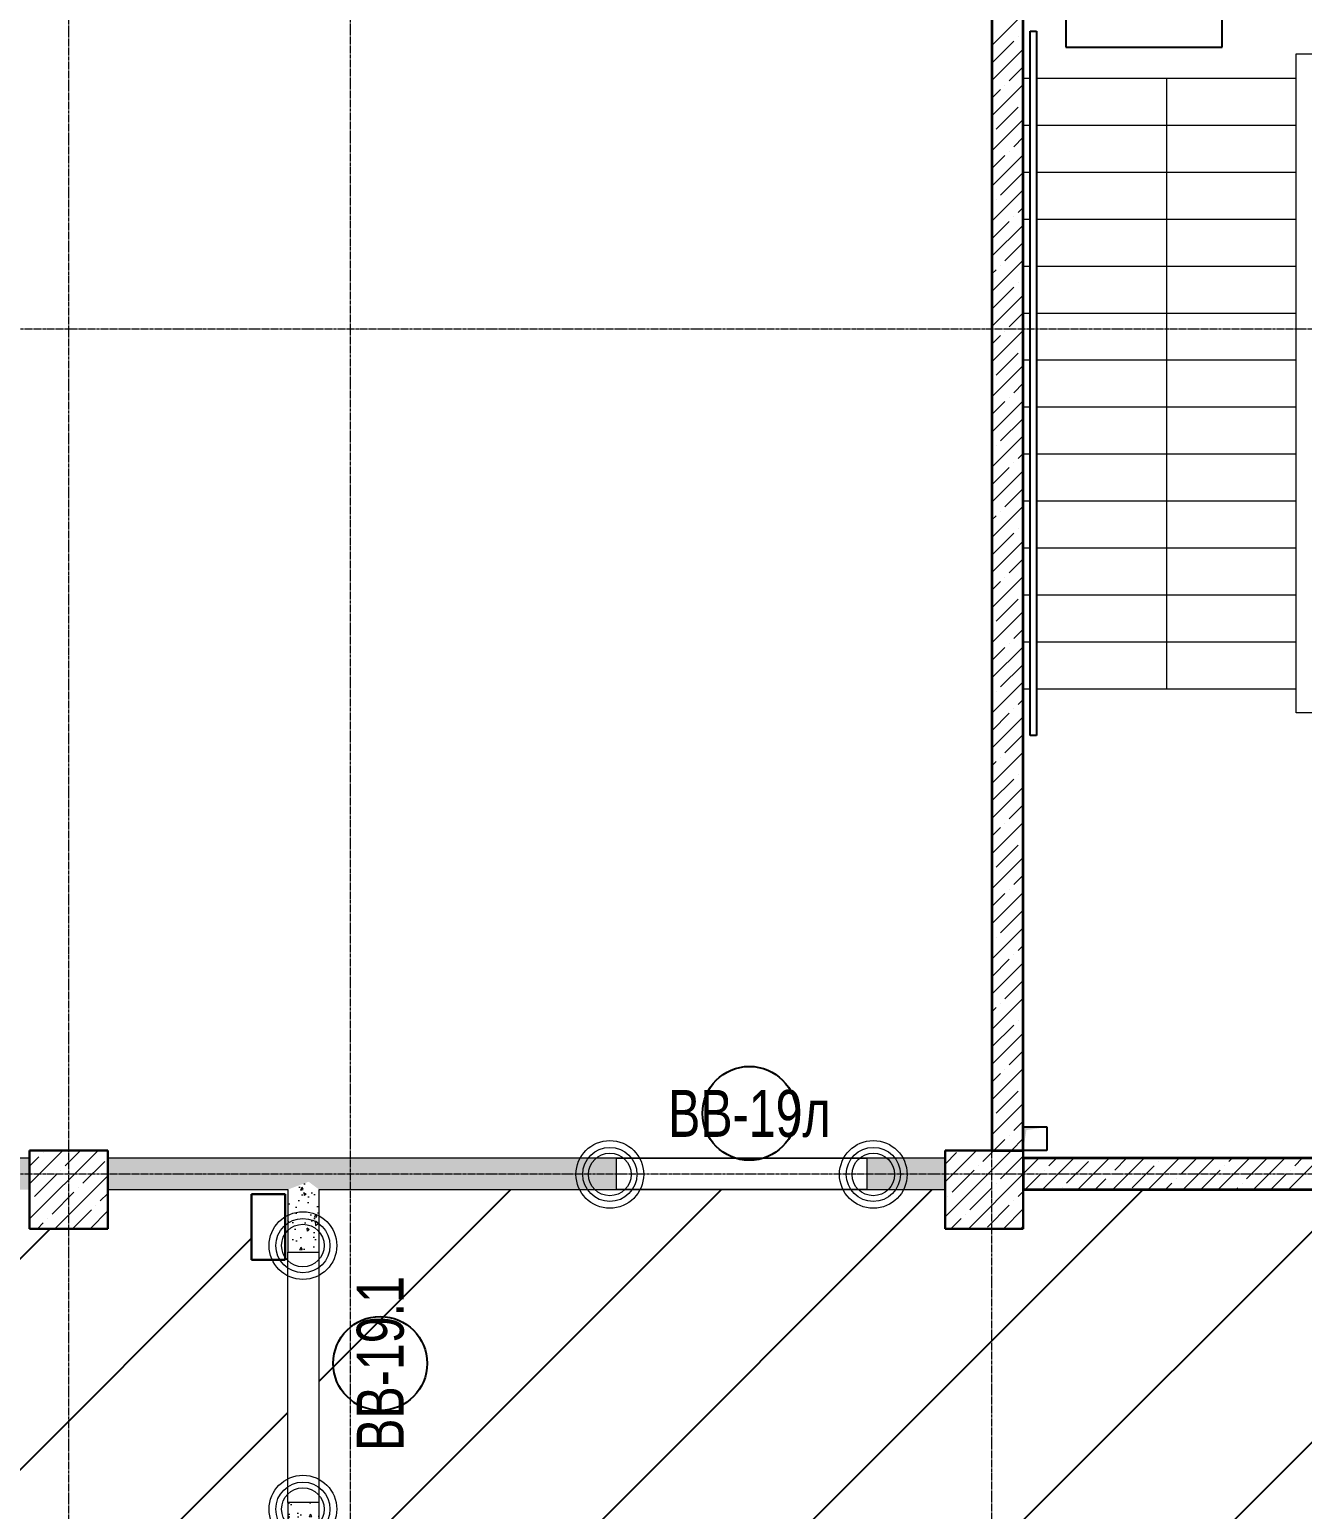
# Model space of a CAD drawing. Header units: millimetres. Extents: x 538266 to 1167394, y 114608 to 637157.
# Drawn here: x 847288 to 855422, y 211170 to 220624 of the extents above; entities that cross this region are included whole.
import ezdxf
from ezdxf.enums import TextEntityAlignment as Align

# ---------------------------------------------------------------- set-up
doc = ezdxf.new("R2010")
doc.units = ezdxf.units.MM
doc.linetypes.add('CENTER2', pattern=[28.575, 19.05, -3.175, 3.175, -3.175])
doc.linetypes.add('HIDDEN2', pattern=[4.7625, 3.175, -1.5875])
doc.layers.get('Defpoints').update_dxf_attribs({"color": 140})
for name, color, linetype, lineweight in [('АР_Витраж марка', 140, 'Continuous', 9), ('АР_Колонны', 70, 'Continuous', 30), ('АР_Стены ЖБ', 7, 'Continuous', 35), ('АР_Стены ПЕНОблок', 52, 'Continuous', 20), ('АР_Ф_ЛК', 7, 'Continuous', 5), ('АР_Штриховка', 8, 'Continuous', 0)]:
    doc.layers.add(name, color=color, linetype=linetype, lineweight=lineweight)
doc.layers.add('АР_Делит', color=120, linetype='Continuous', lineweight=0, plot=False)
doc.layers.add('РД_Проем', color=230, linetype='Continuous', lineweight=0, plot=False)
for name, color, linetype, lineweight, true_color in [('МАГНИТЫ', 7, 'Continuous', 30, 0xd100d1), ('РД_Оси_100', 7, 'Continuous', 0, 0x525252), ('РД_проем_инж перемыч_фахверк', 7, 'Continuous', 18, 0xff1f1f)]:
    doc.layers.add(name, color=color, linetype=linetype, lineweight=lineweight, true_color=true_color)
doc.layers.add('РД_Витраж_вн', color=7, linetype='Continuous', true_color=0x148aff)
doc.layers.add('ФВ-5', color=7, linetype='Continuous')
doc.styles.add('Arial_09', font='ARIALN.TTF', dxfattribs={"width": 0.9})
doc.styles.add('style1', font='ARIALN.TTF')

# ---------------------------------------------------------------- blocks, each defined once
blk = doc.blocks.new('МаркаВитража1')
at = {"layer": 'Defpoints'}
blk.add_circle((0, 0), 3, dxfattribs=at)
at = {"color": 0, "linetype": 'ByBlock', "lineweight": -2, "style": 'Arial_09', "width": 0.9}
blk.add_attdef('АР-ОКНО:НАИМЕНОВАНИЕ', text='', height=3, dxfattribs=at).set_placement((0, 0), align=Align.MIDDLE)
blk = doc.blocks.new('2_этаж')
at = {"layer": 'АР_Штриховка', "linetype": 'Continuous', "lineweight": 0, "true_color": 0x000000}
h = blk.add_hatch(dxfattribs=at)
h.set_pattern_fill('AR-CONC', color=18, angle=-315, style=0)
h.set_pattern_definition([(95, (602274.53, -1e-10), (140.09465, 117.55338), [19.05, -209.55]), (40, (602274.53, -1e-10), (-160.01845, 110.17673), [15.24, -167.64058]), (145.451445, (602286.2, 9.8), (-19.9238, 227.7301), [16.19001, -178.09024]), (91.1842, (602238.6, 35.92), (221.41024, 161.95341), [28.575, -314.325]), (141.63556, (602257.06, 49.42), (-7.08662, 342.82676), [24.28502, -267.1356]), (36.18415, (602238.6, 35.92), (-7.08662, 342.82676), [22.85997, -251.45973]), (66, (602265.55, 44.9), (179.51998, 34.89515), [19.05, -209.55]), (11, (602265.55, 44.9), (-86.53993, 173.9412), [15.24, -167.64]), (116.451445, (602280.51, 47.81), (92.98005, 208.83634), [16.19001, -178.08994]), (82.5, (602274.53, -1e-10), (-57.605469, 61.973414), [0, -165.608, 0, -170.18, 0, -168.275]), (52.5, (602274.53, -1e-10), (-23.589727, 118.087), [0, -97.028, 0, -161.798, 0, -64.135]), (12.5, (602234.48, -40.05), (99.927863, 91.826196), [0, -63.5, 0, -198.12, 0, -262.89]), (2.5, (602216.52, -58.01), (86.763904, 122.72239), [0, -82.55, 0, -131.572, 0, -186.69])])
h.paths.add_polyline_path([(685723.6, 213413.2), (685723.6, 213213.2), (690923.6, 213213.2), (690923.6, 213413.2)], flags=0)
h = blk.add_hatch(dxfattribs=at)
h.set_pattern_fill('AR-CONC', color=18, angle=-315, style=0)
h.set_pattern_definition([(95, (602274.53, -3e-11), (140.09465, 117.55338), [19.05, -209.55]), (40, (602274.53, -3e-11), (-160.01845, 110.17673), [15.24, -167.64058]), (145.451445, (602286.2, 9.8), (-19.9238, 227.7301), [16.19001, -178.09024]), (91.1842, (602238.6, 35.92), (221.41024, 161.95341), [28.575, -314.325]), (141.63556, (602257.06, 49.42), (-7.08662, 342.82676), [24.28502, -267.1356]), (36.18415, (602238.6, 35.92), (-7.08662, 342.82676), [22.85997, -251.45973]), (66, (602265.55, 44.9), (179.51998, 34.89515), [19.05, -209.55]), (11, (602265.55, 44.9), (-86.53993, 173.9412), [15.24, -167.64]), (116.451445, (602280.51, 47.81), (92.98005, 208.83634), [16.19001, -178.08994]), (82.5, (602274.53, -3e-11), (-57.605469, 61.973414), [0, -165.608, 0, -170.18, 0, -168.275]), (52.5, (602274.53, -3e-11), (-23.589727, 118.087), [0, -97.028, 0, -161.798, 0, -64.135]), (12.5, (602234.48, -40.05), (99.927863, 91.826196), [0, -63.5, 0, -198.12, 0, -262.89]), (2.5, (602216.52, -58.01), (86.763904, 122.72239), [0, -82.55, 0, -131.572, 0, -186.69])])
h.paths.add_polyline_path([(691423.6, 213413.2), (691423.6, 213213.2), (692573.6, 213213.2), (692706.9, 213263.2), (692773.6, 213413.2)], flags=0)
h.paths.add_polyline_path([(692773.6, 213413.2), (692706.9, 213263.2), (692773.6, 213213.2), (694673.6, 213213.2), (694673.6, 213413.2)], flags=0)
h.paths.add_polyline_path([(696273.6, 213413.2), (696273.6, 213213.2), (696773.6, 213213.2), (696773.6, 213413.2)], flags=0)
h = blk.add_hatch(dxfattribs=at)
h.set_pattern_fill('AR-CONC', color=18, angle=45, style=0)
h.set_pattern_definition([(95, (602274.53, -3e-11), (140.09465, 117.55338), [19.05, -209.55]), (40, (602274.53, -3e-11), (-160.01845, 110.17673), [15.24, -167.64058]), (145.451445, (602286.2, 9.8), (-19.9238, 227.7301), [16.19001, -178.09024]), (91.1842, (602238.6, 35.92), (221.41024, 161.95341), [28.575, -314.325]), (141.63556, (602257.06, 49.42), (-7.08662, 342.82676), [24.28502, -267.1356]), (36.18415, (602238.6, 35.92), (-7.08662, 342.82676), [22.85997, -251.45973]), (66, (602265.55, 44.9), (179.51998, 34.89515), [19.05, -209.55]), (11, (602265.55, 44.9), (-86.53993, 173.9412), [15.24, -167.64]), (116.451445, (602280.51, 47.81), (92.98005, 208.83634), [16.19001, -178.08994]), (82.5, (602274.53, -3e-11), (-57.605469, 61.973414), [0, -165.608, 0, -170.18, 0, -168.275]), (52.5, (602274.53, -3e-11), (-23.589727, 118.087), [0, -97.028, 0, -161.798, 0, -64.135]), (12.5, (602234.48, -40.05), (99.927863, 91.826196), [0, -63.5, 0, -198.12, 0, -262.89]), (2.5, (602216.52, -58.01), (86.763904, 122.72239), [0, -82.55, 0, -131.572, 0, -186.69])])
h.paths.add_polyline_path([(692573.6, 209813.2), (692773.6, 209813.2), (692773.6, 211213.2), (692573.6, 211213.2)], flags=0)
h.paths.add_polyline_path([(692573.6, 212813.2), (692773.6, 212813.2), (692773.6, 213213.2), (692706.9, 213263.2), (692573.6, 213213.2)], flags=0)
at = {"color": 18, "true_color": 0x000000}
for p, q in [((697545.6, 220912.2), (697545.6, 220512.2)), ((698545.6, 220512.2), (698545.6, 220912.2)), ((697318.6, 216113.2), (697318.6, 220613.2)), ((697318.6, 220613.2), (697358.6, 220613.2)), ((697318.6, 216113.2), (697318.6, 220613.2)), ((697318.6, 220613.2), (697358.6, 220613.2)), ((697358.6, 220613.2), (697358.6, 220313.2)), ((697358.6, 220613.2), (697358.6, 220313.2)), ((697545.6, 220512.2), (698545.6, 220512.2)), ((697358.6, 220313.2), (697358.6, 216113.2)), ((697358.6, 220313.2), (697358.6, 216113.2)), ((697358.6, 216113.2), (697318.6, 216113.2)), ((697358.6, 216113.2), (697318.6, 216113.2))]:
    blk.add_line(p, q, dxfattribs=at)
at = {"color": 18, "linetype": 'Continuous', "true_color": 0x000000}
for p, q in [((697273.6, 213463.2), (697273.6, 213613.2)), ((697273.6, 213613.2), (697423.6, 213613.2)), ((697273.6, 213463.2), (697273.6, 213613.2)), ((697273.6, 213613.2), (697423.6, 213613.2)), ((697423.6, 213613.2), (697423.6, 213463.2)), ((697423.6, 213613.2), (697423.6, 213463.2)), ((697423.6, 213463.2), (697273.6, 213463.2)), ((697423.6, 213463.2), (697273.6, 213463.2))]:
    blk.add_line(p, q, dxfattribs=at)
blk.add_solid([(697273.6, 213463.2), (697273.6, 213613.2), (697293.8, 213592.8), (697423.6, 213613.2)], dxfattribs=at)
blk.add_solid([(697273.6, 213463.2), (697273.6, 213613.2), (697293.8, 213592.8), (697423.6, 213613.2)], dxfattribs=at)
at = {"layer": 'АР_Делит', "color": 18, "true_color": 0x000000}
for p, q in [((697273.6, 213413.2), (697273.6, 222813.2)), ((697273.6, 213413.2), (697273.6, 222813.2)), ((701273.6, 213413.2), (697273.6, 213413.2)), ((701273.6, 213413.2), (697273.6, 213413.2))]:
    blk.add_line(p, q, dxfattribs=at)
for centre, radius in [((694631.6, 213309.9), 216.3), ((694631.6, 213309.9), 173), ((696315.5, 213309.9), 216.3), ((696315.5, 213309.9), 173), ((694631.6, 213309.9), 136.2), ((696315.5, 213309.9), 136.2), ((692670.2, 212855.2), 216.3), ((692670.2, 212855.2), 173), ((692670.2, 212855.2), 136.2), ((692670.2, 211171.3), 216.3), ((692670.2, 211171.3), 173), ((692670.2, 211171.3), 136.2)]:
    blk.add_circle(centre, radius, dxfattribs=at)
at = {"layer": 'АР_Колонны', "color": 18, "linetype": 'HIDDEN2', "lineweight": 25, "true_color": 0x000000}
for p, q in [((690923.6, 213463.2), (691423.6, 213463.2)), ((690923.6, 212963.2), (690923.6, 213463.2)), ((691423.6, 213463.2), (691423.6, 212963.2)), ((696773.6, 213463.2), (697273.6, 213463.2)), ((696773.6, 212963.2), (696773.6, 213463.2)), ((697273.6, 213463.2), (697273.6, 212963.2)), ((691423.6, 212963.2), (690923.6, 212963.2)), ((697273.6, 212963.2), (696773.6, 212963.2))]:
    blk.add_line(p, q, dxfattribs=at)
at = {"layer": 'АР_Колонны', "color": 18, "linetype": 'Continuous', "lineweight": 15, "true_color": 0x000000}
for p, q in [((691423.6, 213463.2), (690923.6, 213463.2)), ((690923.6, 213463.2), (690923.6, 212963.2)), ((691423.6, 213463.2), (690923.6, 213463.2)), ((690923.6, 213463.2), (690923.6, 212963.2)), ((691423.6, 212963.2), (691423.6, 213463.2)), ((691423.6, 212963.2), (691423.6, 213463.2)), ((697273.6, 213463.2), (696773.6, 213463.2)), ((696773.6, 213463.2), (696773.6, 212963.2)), ((697273.6, 213463.2), (696773.6, 213463.2)), ((696773.6, 213463.2), (696773.6, 212963.2)), ((697273.6, 212963.2), (697273.6, 213463.2)), ((697273.6, 212963.2), (697273.6, 213463.2)), ((690923.6, 212963.2), (691423.6, 212963.2)), ((690923.6, 212963.2), (691423.6, 212963.2)), ((696773.6, 212963.2), (697273.6, 212963.2)), ((696773.6, 212963.2), (697273.6, 212963.2))]:
    blk.add_line(p, q, dxfattribs=at)
at = {"layer": 'АР_Стены ЖБ', "color": 18, "linetype": 'Continuous', "lineweight": 35, "true_color": 0x000000}
for p, q in [((697073.6, 222513.2), (697073.6, 213463.2)), ((697273.6, 213463.2), (697273.6, 222513.2)), ((697073.6, 213463.2), (697273.6, 213463.2)), ((701273.6, 213413.2), (697273.6, 213413.2)), ((697273.6, 213413.2), (697273.6, 213213.2)), ((697273.6, 213213.2), (701473.6, 213213.2))]:
    blk.add_line(p, q, dxfattribs=at)
at = {"layer": 'АР_Стены ЖБ', "color": 18, "linetype": 'Continuous', "lineweight": 30, "true_color": 0x000000}
for p, q in [((691423.6, 213463.2), (690923.6, 213463.2)), ((690923.6, 213463.2), (690923.6, 212963.2)), ((691423.6, 212963.2), (691423.6, 213463.2)), ((697273.6, 213463.2), (696773.6, 213463.2)), ((696773.6, 213463.2), (696773.6, 212963.2)), ((697273.6, 212963.2), (697273.6, 213463.2)), ((690923.6, 212963.2), (691423.6, 212963.2)), ((696773.6, 212963.2), (697273.6, 212963.2))]:
    blk.add_line(p, q, dxfattribs=at)
at = {"layer": 'АР_Стены ПЕНОблок', "color": 18, "linetype": 'Continuous', "lineweight": 20, "true_color": 0x000000}
for p, q in [((690923.6, 213413.2), (685723.6, 213413.2)), ((690923.6, 213213.2), (690923.6, 213413.2)), ((691423.6, 213413.2), (691423.6, 213213.2)), ((692773.6, 213413.2), (691423.6, 213413.2)), ((694673.6, 213413.2), (692773.6, 213413.2)), ((694673.6, 213213.2), (694673.6, 213413.2)), ((696273.6, 213413.2), (696273.6, 213213.2)), ((696773.6, 213413.2), (696273.6, 213413.2)), ((696773.6, 213213.2), (696773.6, 213413.2)), ((691423.6, 213213.2), (692573.6, 213213.2)), ((692573.6, 213213.2), (692573.6, 212813.2)), ((692773.6, 212813.2), (692773.6, 213213.2)), ((692773.6, 213213.2), (694673.6, 213213.2)), ((696273.6, 213213.2), (696773.6, 213213.2)), ((692573.6, 212813.2), (692773.6, 212813.2)), ((692773.6, 211213.2), (692573.6, 211213.2)), ((692573.6, 211213.2), (692573.6, 209813.2)), ((692773.6, 209813.2), (692773.6, 211213.2))]:
    blk.add_line(p, q, dxfattribs=at)
at = {"layer": 'АР_Ф_ЛК', "color": 18, "true_color": 0x000000}
for p, q in [((699018.6, 216258.2), (699018.6, 220468.2)), ((699018.6, 220468.2), (699528.6, 220468.2)), ((697273.6, 220313.2), (697318.6, 220313.2)), ((697358.6, 220313.2), (699018.6, 220313.2)), ((698188.6, 220313.2), (698188.6, 219847)), ((697273.6, 220013.2), (697318.6, 220013.2)), ((697358.6, 220013.2), (699018.6, 220013.2)), ((698188.6, 219847), (698188.6, 216413.2)), ((697273.6, 219713.2), (697318.6, 219713.2)), ((697358.6, 219713.2), (699018.6, 219713.2)), ((697273.6, 219413.2), (697318.6, 219413.2)), ((697358.6, 219413.2), (699018.6, 219413.2)), ((697273.6, 219113.2), (697318.6, 219113.2)), ((697358.6, 219113.2), (699018.6, 219113.2)), ((697273.6, 218813.2), (697318.6, 218813.2)), ((697358.6, 218813.2), (699018.6, 218813.2)), ((697273.6, 218513.2), (697318.6, 218513.2)), ((697358.6, 218513.2), (699018.6, 218513.2)), ((697273.6, 218213.2), (697318.6, 218213.2)), ((697358.6, 218213.2), (699018.6, 218213.2)), ((697273.6, 217913.2), (697318.6, 217913.2)), ((697358.6, 217913.2), (699018.6, 217913.2)), ((697273.6, 217613.2), (697318.6, 217613.2)), ((697358.6, 217613.2), (699018.6, 217613.2)), ((697273.6, 217313.2), (697318.6, 217313.2)), ((697358.6, 217313.2), (699018.6, 217313.2)), ((697273.6, 217013.2), (697318.6, 217013.2)), ((697358.6, 217013.2), (699018.6, 217013.2)), ((697273.6, 216713.2), (697318.6, 216713.2)), ((697358.6, 216713.2), (699018.6, 216713.2)), ((697273.6, 216413.2), (697318.6, 216413.2)), ((697358.6, 216413.2), (699018.6, 216413.2)), ((699528.6, 216258.2), (699018.6, 216258.2))]:
    blk.add_line(p, q, dxfattribs=at)
at = {"layer": 'АР_Штриховка', "color": 18, "linetype": 'Continuous', "lineweight": 5, "true_color": 0x000000}
for p, q in [((697073.6, 220522.6), (697273.6, 220722.6)), ((697240.7, 220577.5), (697240.7, 220577.5)), ((697268.8, 220605.6), (697273.6, 220610.4)), ((697073.6, 220410.4), (697212.7, 220549.5)), ((697073.6, 220298.1), (697273.6, 220498.1)), ((697184.6, 220296.9), (697273.6, 220385.9)), ((697073.6, 220073.6), (697273.6, 220273.6)), ((697073.6, 220185.9), (697128.5, 220240.8)), ((697156.5, 220268.8), (697156.5, 220268.8)), ((697100.4, 219988.2), (697240.7, 220128.5)), ((697268.8, 220156.6), (697268.8, 220156.6)), ((697073.6, 219849.1), (697273.6, 220049.1)), ((697212.7, 219876), (697273.6, 219936.9)), ((697073.6, 219624.6), (697273.6, 219824.6)), ((697073.6, 219736.9), (697156.5, 219819.8)), ((697184.6, 219847.9), (697184.6, 219847.9)), ((697128.5, 219567.3), (697268.8, 219707.6)), ((697073.6, 219400.1), (697273.6, 219600.1)), ((697100.4, 219539.2), (697100.4, 219539.2)), ((697240.7, 219455), (697273.6, 219487.8)), ((697073.6, 219287.8), (697184.6, 219398.9)), ((697073.6, 219175.6), (697273.6, 219375.6)), ((697212.7, 219426.9), (697212.7, 219426.9)), ((697156.5, 219146.3), (697273.6, 219263.3)), ((697073.6, 218951.1), (697273.6, 219151.1)), ((697073.6, 219063.3), (697100.4, 219090.2)), ((697128.5, 219118.2), (697128.5, 219118.2)), ((697073.6, 218838.8), (697212.7, 218977.9)), ((697240.7, 219006), (697240.7, 219006)), ((697268.8, 219034.1), (697273.6, 219038.8)), ((697073.6, 218726.6), (697273.6, 218926.6)), ((697184.6, 218725.4), (697273.6, 218814.3)), ((697073.6, 218502.1), (697273.6, 218702.1)), ((697156.5, 218697.3), (697156.5, 218697.3)), ((697073.6, 218614.3), (697128.5, 218669.2)), ((697268.8, 218585), (697268.8, 218585)), ((697100.4, 218416.7), (697240.7, 218557)), ((697073.6, 218277.6), (697273.6, 218477.6)), ((697212.7, 218304.4), (697273.6, 218365.3)), ((697073.6, 218053.1), (697273.6, 218253.1)), ((697073.6, 218165.3), (697156.5, 218248.3)), ((697184.6, 218276.4), (697184.6, 218276.4)), ((697128.5, 217995.7), (697268.8, 218136)), ((697073.6, 217828.5), (697273.6, 218028.5)), ((697100.4, 217967.7), (697100.4, 217967.7)), ((697212.7, 217855.4), (697212.7, 217855.4)), ((697240.7, 217883.5), (697273.6, 217916.3)), ((697073.6, 217716.3), (697184.6, 217827.3)), ((697073.6, 217604), (697273.6, 217804)), ((697156.5, 217574.8), (697273.6, 217691.8)), ((697073.6, 217379.5), (697273.6, 217579.5)), ((697128.5, 217546.7), (697128.5, 217546.7)), ((697073.6, 217491.8), (697100.4, 217518.6)), ((697268.8, 217462.5), (697273.6, 217467.3)), ((697073.6, 217267.3), (697212.7, 217406.4)), ((697240.7, 217434.5), (697240.7, 217434.5)), ((697073.6, 217155), (697273.6, 217355)), ((697184.6, 217153.8), (697273.6, 217242.8)), ((697073.6, 216930.5), (697273.6, 217130.5)), ((697073.6, 217042.8), (697128.5, 217097.7)), ((697156.5, 217125.8), (697156.5, 217125.8)), ((697100.4, 216845.1), (697240.7, 216985.4)), ((697268.8, 217013.5), (697268.8, 217013.5)), ((697073.6, 216706), (697273.6, 216906)), ((697212.7, 216732.9), (697273.6, 216793.8)), ((697184.6, 216704.8), (697184.6, 216704.8)), ((697073.6, 216481.5), (697273.6, 216681.5)), ((697073.6, 216593.8), (697156.5, 216676.7)), ((697128.5, 216424.2), (697268.8, 216564.5)), ((697073.6, 216257), (697273.6, 216457)), ((697100.4, 216396.1), (697100.4, 216396.1)), ((697240.7, 216311.9), (697273.6, 216344.8)), ((697073.6, 216144.8), (697184.6, 216255.8)), ((697073.6, 216032.5), (697273.6, 216232.5)), ((697212.7, 216283.9), (697212.7, 216283.9)), ((697156.5, 216003.2), (697273.6, 216120.2)), ((697073.6, 215808), (697273.6, 216008)), ((697073.6, 215920.2), (697100.4, 215947.1)), ((697128.5, 215975.2), (697128.5, 215975.2)), ((697240.7, 215862.9), (697240.7, 215862.9)), ((697268.8, 215891), (697273.6, 215895.7)), ((697073.6, 215695.7), (697212.7, 215834.8)), ((697073.6, 215583.5), (697273.6, 215783.5)), ((697184.6, 215582.3), (697273.6, 215671.2)), ((697073.6, 215359), (697273.6, 215559)), ((697073.6, 215471.2), (697128.5, 215526.1)), ((697156.5, 215554.2), (697156.5, 215554.2)), ((697100.4, 215273.6), (697240.7, 215413.9)), ((697268.8, 215442), (697268.8, 215442)), ((697073.6, 215134.5), (697273.6, 215334.5)), ((697212.7, 215161.3), (697273.6, 215222.2)), ((697073.6, 214910), (697273.6, 215110)), ((697073.6, 215022.2), (697156.5, 215105.2)), ((697184.6, 215133.3), (697184.6, 215133.3)), ((697128.5, 214852.6), (697268.8, 214992.9)), ((697073.6, 214685.5), (697273.6, 214885.5)), ((697100.4, 214824.6), (697100.4, 214824.6)), ((697212.7, 214712.3), (697212.7, 214712.3)), ((697240.7, 214740.4), (697273.6, 214773.2)), ((697073.6, 214573.2), (697184.6, 214684.2)), ((697073.6, 214461), (697273.6, 214661)), ((697156.5, 214431.7), (697273.6, 214548.7)), ((697073.6, 214236.4), (697273.6, 214436.4)), ((697073.6, 214348.7), (697100.4, 214375.6)), ((697128.5, 214403.6), (697128.5, 214403.6)), ((697073.6, 214124.2), (697212.7, 214263.3)), ((697240.7, 214291.4), (697240.7, 214291.4)), ((697268.8, 214319.4), (697273.6, 214324.2)), ((697073.6, 214011.9), (697273.6, 214211.9)), ((697184.6, 214010.7), (697273.6, 214099.7)), ((697073.6, 213787.4), (697273.6, 213987.4)), ((697073.6, 213899.7), (697128.5, 213954.6)), ((697156.5, 213982.7), (697156.5, 213982.7)), ((697268.8, 213870.4), (697268.8, 213870.4)), ((697073.6, 213562.9), (697273.6, 213762.9)), ((697100.4, 213702), (697240.7, 213842.3)), ((697212.7, 213589.8), (697273.6, 213650.7)), ((697086.1, 213463.2), (697156.5, 213533.7)), ((697184.6, 213561.7), (697184.6, 213561.7)), ((697198.4, 213463.2), (697273.6, 213538.4)), ((690923.6, 213250.1), (691136.7, 213463.2)), ((690923.6, 213025.6), (691361.2, 213463.2)), ((690923.6, 213362.3), (690982.6, 213421.4)), ((691010.7, 213449.5), (691010.7, 213449.5)), ((691151, 213365.3), (691249, 213463.2)), ((691263.3, 213253), (691403.6, 213393.3)), ((696773.6, 213262.9), (696973.9, 213463.2)), ((696773.6, 213038.4), (697198.4, 213463.2)), ((696773.6, 213375.2), (696847.9, 213449.5)), ((697016.2, 213393.3), (697086.1, 213463.2)), ((697128.5, 213281.1), (697268.8, 213421.4)), ((697273.6, 213313.9), (697372.9, 213413.2)), ((697397.4, 213213.2), (697597.4, 213413.2)), ((697437.2, 213365.3), (697485.2, 213413.2)), ((697549.4, 213253), (697689.8, 213393.3)), ((697621.9, 213213.2), (697821.9, 213413.2)), ((697846.4, 213213.2), (698046.4, 213413.2)), ((697858.1, 213337.2), (697934.2, 213413.2)), ((698070.9, 213213.2), (698270.9, 213413.2)), ((698138.8, 213393.3), (698138.8, 213393.3)), ((698279.1, 213309.1), (698383.2, 213413.2)), ((698295.4, 213213.2), (698495.4, 213413.2)), ((698519.9, 213213.2), (698719.9, 213413.2)), ((698587.8, 213393.3), (698607.7, 213413.2)), ((698700, 213281.1), (698832.2, 213413.2)), ((698744.4, 213213.2), (698944.4, 213413.2)), ((698969, 213213.2), (699169, 213413.2)), ((699008.7, 213365.3), (699056.7, 213413.2)), ((690954.6, 213168.8), (691094.9, 213309.1)), ((691085.7, 212963.2), (691423.6, 213301.1)), ((691122.9, 213337.2), (691122.9, 213337.2)), ((696819.8, 213196.9), (696960.1, 213337.2)), ((696922.9, 212963.2), (697273.6, 213313.9)), ((696988.2, 213365.3), (696988.2, 213365.3)), ((697285.2, 213213.2), (697381.1, 213309.1)), ((697409.1, 213337.2), (697409.1, 213337.2)), ((697830.1, 213309.1), (697830.1, 213309.1)), ((697970.4, 213225), (698110.7, 213365.3)), ((698407.7, 213213.2), (698531.6, 213337.2)), ((698559.7, 213365.3), (698559.7, 213365.3)), ((698856.7, 213213.2), (698952.6, 213309.1)), ((698980.7, 213337.2), (698980.7, 213337.2)), ((691066.8, 213056.6), (691207.1, 213196.9)), ((691235.2, 213225), (691235.2, 213225)), ((696932, 213084.6), (697072.4, 213225)), ((697100.4, 213253), (697100.4, 213253)), ((697240.7, 213168.8), (697273.6, 213201.7)), ((697521.4, 213225), (697521.4, 213225)), ((697734.2, 213213.2), (697802, 213281.1)), ((698183.2, 213213.2), (698223, 213253)), ((698251, 213281.1), (698251, 213281.1)), ((698632.2, 213213.2), (698643.9, 213225)), ((698672, 213253), (698672, 213253)), ((690926.5, 213140.8), (690926.5, 213140.8)), ((691347.4, 213112.7), (691347.4, 213112.7)), ((691375.5, 213140.8), (691423.6, 213188.8)), ((696791.7, 213168.8), (696791.7, 213168.8)), ((697044.3, 212972.4), (697184.6, 213112.7)), ((697212.7, 213140.8), (697212.7, 213140.8)), ((691038.7, 213028.5), (691038.7, 213028.5)), ((691198, 212963.2), (691319.4, 213084.6)), ((691310.2, 212963.2), (691423.6, 213076.6)), ((696810.7, 212963.2), (696875.9, 213028.5)), ((696904, 213056.6), (696904, 213056.6)), ((697147.4, 212963.2), (697273.6, 213089.4)), ((690973.5, 212963.2), (691010.7, 213000.4)), ((691422.5, 212963.2), (691423.6, 212964.3)), ((697259.7, 212963.2), (697273.6, 212977.2))]:
    blk.add_line(p, q, dxfattribs=at)
at = {"layer": 'МАГНИТЫ', "color": 18, "true_color": 0x000000}
for p, q in [((692557.6, 213183.5), (692340.9, 213183.5)), ((692340.9, 213183.5), (692340.9, 212763.9)), ((692557.6, 212763.9), (692557.6, 213183.5)), ((692340.9, 212763.9), (692557.6, 212763.9))]:
    blk.add_line(p, q, dxfattribs=at)
at = {"layer": 'РД_Витраж_вн', "color": 18, "linetype": 'Continuous', "lineweight": 15, "true_color": 0x000000}
for p, q in [((694673.6, 213413.2), (696273.6, 213413.2)), ((694673.6, 213213.2), (696273.6, 213213.2)), ((692573.6, 211213.2), (692573.6, 212813.2)), ((692773.6, 211213.2), (692773.6, 212813.2))]:
    blk.add_line(p, q, dxfattribs=at)
at = {"layer": 'РД_Проем', "color": 18, "linetype": 'Continuous', "lineweight": 15, "true_color": 0x000000}
for p, q in [((694673.6, 213413.2), (696273.6, 213413.2)), ((694673.6, 213213.2), (696273.6, 213213.2)), ((692573.6, 211213.2), (692573.6, 212813.2)), ((692773.6, 211213.2), (692773.6, 212813.2))]:
    blk.add_line(p, q, dxfattribs=at)
at = {"layer": 'РД_проем_инж перемыч_фахверк', "color": 18, "linetype": 'Continuous', "lineweight": 15, "true_color": 0x000000}
for p, q in [((696273.6, 213413.2), (694673.6, 213413.2)), ((696273.6, 213213.2), (694673.6, 213213.2)), ((692573.6, 211213.2), (692573.6, 212813.2)), ((692773.6, 211213.2), (692773.6, 212813.2))]:
    blk.add_line(p, q, dxfattribs=at)
at = {"layer": 'АР_Витраж марка', "color": 18, "linetype": 'Continuous', "lineweight": 15, "true_color": 0x000000, "xscale": 100, "yscale": 100, "zscale": 100}
blk.add_blockref('МаркаВитража1', (695523.7, 213700), dxfattribs=at).add_auto_attribs({'АР-ОКНО:НАИМЕНОВАНИЕ': 'ВВ-19л'})
at = {"layer": 'АР_Витраж марка', "color": 18, "linetype": 'Continuous', "lineweight": 15, "true_color": 0x000000, "xscale": 100, "yscale": 100, "zscale": 100, "rotation": 89.99999999999999}
blk.add_blockref('МаркаВитража1', (693164.2, 212102.5), dxfattribs=at).add_auto_attribs({'АР-ОКНО:НАИМЕНОВАНИЕ': 'ВВ-19.1'})
at = {"layer": 'Defpoints', "color": 18, "true_color": 0x000000, "style": 'style1'}
for p in [(677970.6, 219836.4), (678101.2, 211681.4)]:
    blk.add_attdef('АР-ПОМЕЩЕНИЕ:НАИМЕНОВАНИЕ', text='', height=100, dxfattribs=at).set_placement(p, align=Align.MIDDLE)
blk = doc.blocks.new('СОШ_2200_АР_ОСИ_М100_28.05.24')
at = {"layer": 'РД_Оси_100', "color": 251, "linetype": 'CENTER2', "true_color": 0x636466}
for p, q in [((20100, -6155), (20100, 139938.679)), ((24200, -6155), (24200, 139938.679)), ((-5954.958, 96300), (119910, 96300)), ((-5954.958, 90900), (119910, 90900))]:
    blk.add_line(p, q, dxfattribs=at)
blk.add_lwpolyline([(18300, -6196.31), (18300, 139538.679), (18450, 139938.679)], dxfattribs=at)

msp = doc.modelspace()

# ---------------------------------------------------------------- hatches: boundary and pattern name
at = {"layer": 'ФВ-5'}
h = msp.add_hatch(dxfattribs=at)
h.set_pattern_fill('ANSI31', color=3, scale=300, style=0)
h.paths.add_polyline_path([(848705.2, 213213.2), (847787.8, 213213.2), (847787.8, 212963.2), (847287.8, 212963.2), (847287.8, 213213.2), (842087.8, 213213.2), (842087.8, 212963.2), (841587.8, 212963.2), (841587.8, 213213.2), (839423.3, 213213.2, -0.618518), (839036.2, 213213.2), (837739.5, 213213.2, -0.618518), (837352.3, 213213.2), (835801.2, 213213.2), (835787.8, 213199.9), (835787.8, 212963.2), (835287.8, 212963.2), (835287.8, 213213.2), (833537.8, 213213.2), (833537.8, 213213.2), (833537.8, 213213.2), (831207.8, 213213.2), (831207.8, 212913.2), (829388.9, 212913.2, -0.207755), (829457.6, 212755.2, -0.420074), (829236.9, 212538.9), (829239.3, 212518.2), (829208.1, 212541.4, -0.125602), (829109.7, 212583.4), (829021.5, 212495.3), (829088.9, 212428), (828987.8, 212326.9), (828987.8, 212259.6), (829088.9, 212158.6), (829021.5, 212091.2), (829088.9, 212023.8), (829021.5, 211956.5), (829088.9, 211889.1), (829021.5, 211821.8), (829088.9, 211754.4), (829021.5, 211687.1), (829086.3, 211622.3, -0.2625), (829290.3, 211682), (829301.8, 211695.8), (829337.8, 211671.4), (829337.5, 211674.1), (829331.5, 211667.9, -0.293028), (829457.6, 211471.3, -1.040577), (829118.9, 211349), (829148.3, 211275.1), (829088.9, 211215.6), (829141.3, 211163.2), (829637.8, 211163.2), (829637.8, 211013.2), (830155.9, 211013.2, -0.594367), (830535.9, 211013.2), (831839.7, 211013.2, -0.594367), (832219.8, 211013.2), (835337.8, 211013.2), (835337.8, 211113.2), (835737.8, 211113.2), (835737.8, 211013.2), (841637.8, 211013.2), (841637.8, 211113.2), (842037.8, 211113.2), (842037.8, 211013.2), (842737.8, 211013.2), (844338.2, 211013.2), (848886.8, 211013.2, -0.207755), (848818.1, 211171.3, -0.284268), (848937.8, 211364.9), (848937.8, 212661.6, -0.169634), (848838.3, 212763.9), (848705.2, 212763.9)])
h = msp.add_hatch(dxfattribs=at)
h.set_pattern_fill('ANSI31', color=3, scale=300, style=0)
h.paths.add_polyline_path([(849137.8, 213213.2), (874727.8, 213213.2), (874727.8, 211013.2), (849137.8, 211013.2)])

# ---------------------------------------------------------------- block references
msp.add_blockref('2_этаж', (156364.3, 0))
at = {"layer": 'РД_Оси_100'}
msp.add_blockref('СОШ_2200_АР_ОСИ_М100_28.05.24', (829237.8, 122413.2), dxfattribs=at)

doc.saveas('drawing.dxf')
